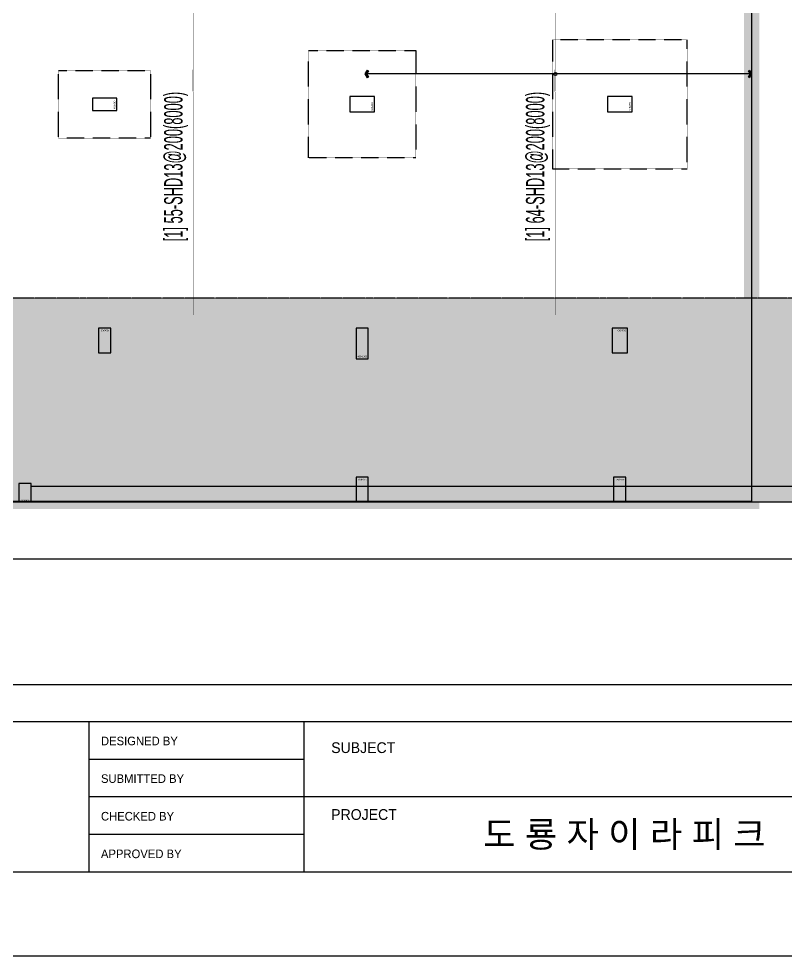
# Model space of a CAD drawing. Header units: millimetres. Extents: x 43843 to 1069877, y 60576 to 148433.
# Drawn here: x 353931 to 378960, y 62076 to 92653 of the extents above; entities that cross this region are included whole.
import ezdxf
from ezdxf.enums import TextEntityAlignment as Align

# ---------------------------------------------------------------- set-up
doc = ezdxf.new("R2010")
doc.units = ezdxf.units.MM
doc.linetypes.add('HID', pattern=[2.5, 1.5, -1])
doc.linetypes.add('HIDDEN', pattern=[0.375, 0.25, -0.125])
for name, color, linetype in [('-S_F', 7, 'Continuous'), ('8', 8, 'Continuous'), ('NX_BAR(D)', 7, 'Continuous'), ('NX_BARTXT', 7, 'Continuous'), ('NX_FORM', 7, 'Continuous'), ('S-FND_OUTLINE_지하주차장 기초', 4, 'HID'), ('S-HAT', 252, 'Continuous'), ('XR-지하주차장$0$A-CON', 2, 'Continuous'), ('XR-지하주차장$0$AA-COL', 2, 'Continuous'), ('기초', 7, 'Continuous')]:
    doc.layers.add(name, color=color, linetype=linetype)
doc.layers.add('DEFPOINT', color=142, linetype='Continuous', plot=False)
doc.layers.add('JEIL-TXT1', color=7, linetype='Continuous', lineweight=9)
doc.styles.add('BarSetTxt', font='Arial.ttf', dxfattribs={"width": 0.4, "height": 353.85})
doc.styles.add('BAS_TITLE1', font='')
doc.styles.add('EST', font='')
doc.styles.add('XR-지하주차장$0$Standard', font='arial.ttf')
doc.styles.get('BAS_TITLE1').set_extended_font_data('HYHeadLine-Medium')
doc.styles.get('EST').set_extended_font_data('HYHeadLine-Medium')

# ---------------------------------------------------------------- blocks, each defined once
blk = doc.blocks.new('zw$9A02')
at = {"color": 4}
for p, q in [((3810, -57899), (85731, -57899)), ((54288, -61579), (54288, -57899)), ((59546, -61579), (59546, -57899)), ((54288, -58819), (59546, -58819)), ((54288, -59739), (85731, -59739)), ((54288, -60659), (59546, -60659))]:
    blk.add_line(p, q, dxfattribs=at)
blk.add_lwpolyline([(0, -63643), (0, 0), (90000, 0), (90000, -63643)], close=True)
blk.add_lwpolyline([(3810, -61579), (85731, -61579), (85731, -3425), (3810, -3425)], close=True, dxfattribs=at)
at = {"layer": 'DEFPOINT', "color": 150}
blk.add_lwpolyline([(4710, -56999), (84831, -56999), (84831, -4325), (4710, -4325)], close=True, dxfattribs=at)
at = {"style": 'BAS_TITLE1'}
for s, height, p in [('DESIGNED BY', 210.32, (54577, -58482)), ('SUBJECT', 262.9, (60208, -58672)), ('SUBMITTED BY', 210.32, (54577, -59403)), ('PROJECT', 262.9, (60208, -60307)), ('CHECKED BY', 210.3, (54577, -60323)), ('APPROVED BY', 210.32, (54577, -61243))]:
    blk.add_text(s, height=height, dxfattribs=at).set_placement(p)
at = {"layer": 'JEIL-TXT1', "color": 2, "style": 'EST'}
blk.add_text('도 룡 자 이 라 피 크', height=630, dxfattribs=at).set_placement((67380, -60659), align=Align.MIDDLE_CENTER)
blk = doc.blocks.new('zw$D357')
at = {"layer": 'S-HAT'}
h = blk.add_hatch(dxfattribs=at)
h.set_pattern_fill('GRASS', color=256, scale=20)
h.set_pattern_definition([(90, (-331308.68, 2741039.9), (-359.21, 359.21), [95.25, -623.17]), (45, (-331308.7, 2741039.9), (-359.210245, 359.210245), [95.25, -412.75]), (135, (-331308.7, 2741039.9), (-359.210245, -359.210245), [95.25, -412.75])])
h.paths.add_polyline_path([(-65008, -55192), (-61014, -48545), (-9370, -48545), (-5377, -55192)])
at = {"layer": '-S_F', "linetype": 'HIDDEN', "lineweight": -3}
for points in [[(-19608, -40128), (-19608, -44328), (-15208, -44328), (-15208, -40128)], [(-27557, -40474), (-24057, -40474), (-24057, -43974), (-27557, -43974)], [(-35710, -41127), (-32710, -41127), (-32710, -43327), (-35710, -43327)]]:
    blk.add_lwpolyline(points, close=True, dxfattribs=at)
blk.add_lwpolyline([(-70457, 878), (0, 878), (0, -57059), (-70457, -57059)], close=True)
at = {"layer": 'S-FND_OUTLINE_지하주차장 기초'}
blk.add_lwpolyline([(-9370, -48545), (-61014, -48545), (-65008, -55192), (-5377, -55192)], close=True, dxfattribs=at)
at = {"layer": 'XR-지하주차장$0$A-CON'}
for p, q in [((-2750, -54692), (-36610, -54692)), ((-70457, -55192), (0, -55192))]:
    blk.add_line(p, q, dxfattribs=at)
at = {"layer": 'XR-지하주차장$0$AA-COL'}
for points in [[(-33810, -42427), (-33810, -42027), (-34610, -42027), (-34610, -42427)], [(-25410, -42477), (-25410, -41977), (-26210, -41977), (-26210, -42477)], [(-17010, -42477), (-17010, -41977), (-17810, -41977), (-17810, -42477)], [(-34010, -49527), (-34410, -49527), (-34410, -50327), (-34010, -50327)], [(-26010, -50527), (-25610, -50527), (-25610, -49527), (-26010, -49527)], [(-17160, -49527), (-17660, -49527), (-17660, -50327), (-17160, -50327)], [(-25610, -54392), (-26010, -54392), (-26010, -55192), (-25610, -55192)], [(-17210, -54392), (-17610, -54392), (-17610, -55192), (-17210, -55192)], [(-37010, -55192), (-36610, -55192), (-36610, -54592), (-37010, -54592)]]:
    blk.add_lwpolyline(points, close=True, dxfattribs=at)
at = {"layer": '기초', "color": 6, "linetype": 'HID', "ltscale": 3, "const_width": 500}
blk.add_lwpolyline([(-56498, -55179), (-56498, -13109), (-51183, -13099), (-51183, -15035), (-51183, -15035), (-51183, -15047), (-37285, -15025), (-37298, -6685), (-14910, -6684), (-14910, -24464), (-14910, -24464), (-14910, -24477), (-13109, -24477), (-13109, -55179)], close=True, dxfattribs=at)
at = {"layer": 'Defpoints', "style": 'XR-지하주차장$0$Standard'}
for s, rotation, p in [('400x800', 90, (-33860, -42377)), ('500x800', 90, (-25460, -42427)), ('500x800', 90, (-17060, -42427)), ('400x800', 180, (-34060, -49577)), ('500x800', 180, (-17210, -49577)), ('400x800', 180, (-25660, -54442)), ('400x800', 180, (-17260, -54442))]:
    blk.add_text(s, height=50, rotation=rotation, dxfattribs=at).set_placement(p)
for s, p in [('400x1000', (-25960, -50477)), ('400x600', (-36943, -55169))]:
    blk.add_text(s, height=50, dxfattribs=at).set_placement(p)

msp = doc.modelspace()

# ---------------------------------------------------------------- linework, layer by layer
at = {"layer": 'DEFPOINT', "linetype": 'HID', "ltscale": 3}
msp.add_lwpolyline([(334442.819, 76909.036), (334443.35, 118979.042), (339757.648, 118989.867), (339757.648, 117053.765), (339757.667, 117053.765), (339757.667, 117041.75), (353656.144, 117063.419), (353643.142, 125403.046), (376031.367, 125404.471), (376031.367, 107624.036), (376031.386, 107624.036), (376031.386, 107612.02), (377831.81, 107611.98), (377832.09, 76909.036)], close=True, dxfattribs=at)
at = {"layer": 'DEFPOINT', "linetype": 'HIDDEN', "lineweight": -3}
msp.add_lwpolyline([(381570.711, 83543.613), (329926.848, 83543.626), (325933.075, 76896.872), (385564.476, 76896.872)], close=True, dxfattribs=at)
at = {"layer": 'NX_BAR(D)', "color": 2, "const_width": 10}
for points in [[(359632.09, 90293.643), (359632.09, 97563.672), (359602.09, 97593.672), (359602.09, 98293.672)], [(371432.09, 90293.683), (371432.09, 97563.759), (371402.09, 97593.759), (371402.09, 98293.759)], [(359632.09, 82993.617), (359632.09, 90263.646), (359602.09, 90293.646), (359602.09, 90993.646)], [(371432.09, 82993.614), (371432.09, 90263.69), (371402.09, 90293.69), (371402.09, 90993.69)]]:
    msp.add_lwpolyline(points, dxfattribs=at)
at = {"layer": 'NX_FORM', "color": 1}
msp.add_line((377832.09, 90852.188), (365232.09, 90852.188), dxfattribs=at)
for points in [[(365232.09, 90852.188), (365302.09, 90973.432), (365331.535, 90956.432), (365272.09, 90852.188), (365331.535, 90747.945), (365302.09, 90730.945)], [(377832.09, 90852.188), (377762.09, 90730.945), (377732.645, 90747.945), (377792.09, 90852.188), (377732.645, 90956.432), (377762.09, 90973.432)]]:
    msp.add_lwpolyline(points, close=True, dxfattribs=at)
msp.add_circle((371432.09, 90852.188), 50, dxfattribs=at)

# ---------------------------------------------------------------- block references
at = {"xscale": 1.333333333333333, "yscale": 1.333333333333333, "zscale": 1.333333333333333}
msp.add_blockref('zw$9A02', (283842.813, 146933.143), dxfattribs=at)
at = {"layer": '8'}
msp.add_blockref('zw$D357', (390941.011, 132088.525), dxfattribs=at)

# ---------------------------------------------------------------- texts
at = {"layer": 'NX_BARTXT', "color": 2, "style": 'BarSetTxt', "width": 0.5}
for s, p in [('[1] 55-SHD13@200(8000)', (359452.09, 85393.625)), ('[1] 64-SHD13@200(8000)', (371252.09, 85393.637))]:
    msp.add_text(s, height=600, rotation=90, dxfattribs=at).set_placement(p, align=Align.BOTTOM_LEFT)

doc.saveas('drawing.dxf')
